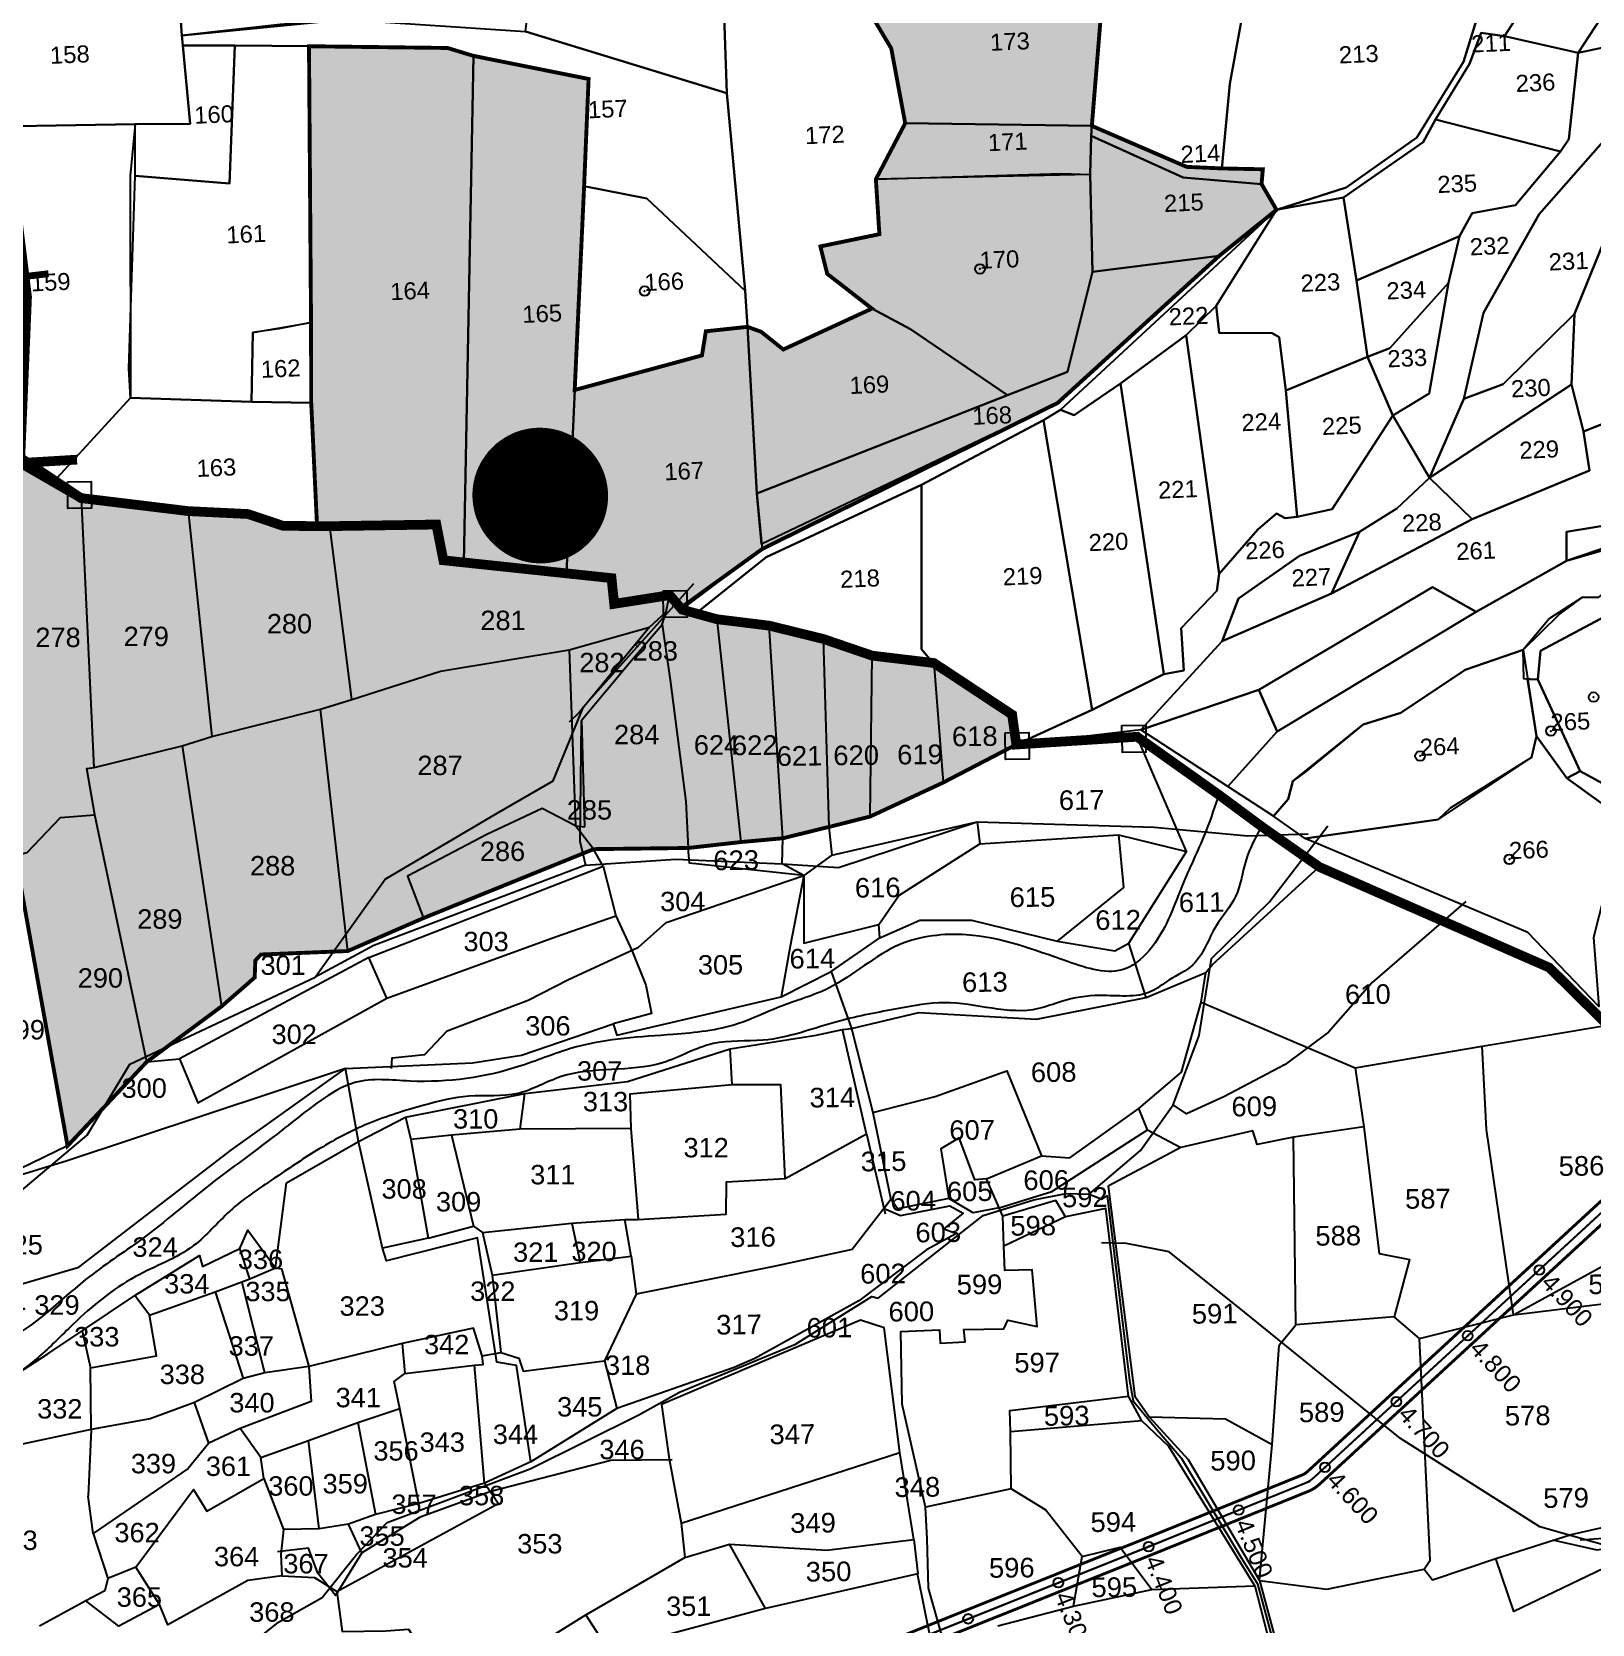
# Model space of a CAD drawing. Header units: inches. Extents: x 204181 to 273365, y 1587708 to 1600456.
# Drawn here: x 216032 to 217638, y 1593183 to 1594822 of the extents above; entities that cross this region are included whole.
import ezdxf
from ezdxf.enums import TextEntityAlignment as Align

# ---------------------------------------------------------------- set-up
doc = ezdxf.new("R2010")
doc.units = ezdxf.units.IN
doc.header["$LTSCALE"] = 15
doc.header["$MEASUREMENT"] = 0
doc.header["$PDMODE"] = 32
doc.header["$PDSIZE"] = 10
doc.linetypes.add('HIDDEN2', pattern=[0.1875, 0.125, -0.0625])
doc.linetypes.add('PHANTOM2', pattern=[1.25, 0.625, -0.125, 0.125, -0.125, 0.125, -0.125])
for name, color, linetype in [('CANAL1', 7, 'Continuous'), ('CSMark', 72, 'Continuous'), ('PLOT', 7, 'Continuous'), ('PLOT NO', 7, 'Continuous'), ('PLOT NOS', 7, 'Continuous'), ('PLOTS NO', 7, 'Continuous'), ('RAOD', 1, 'Continuous'), ('STREAM', 4, 'Continuous'), ('text2', 7, 'Continuous'), ('VILLAGE BOUNDARY STONES', 1, 'Continuous'), ('VILLAGE BOUNDRY', 5, 'Continuous'), ('WUA-16', 3, 'Continuous')]:
    doc.layers.add(name, color=color, linetype=linetype)
doc.styles.add('FONT1', font='Arial')
doc.styles.get("Standard").update_dxf_attribs({"font": 'arial.ttf'})

msp = doc.modelspace()

# ---------------------------------------------------------------- hatches: boundary and pattern name
at = {"layer": 'PLOTS NO', "true_color": 0xafd9aa}
h = msp.add_hatch(dxfattribs=at)
h.set_pattern_fill('ANSI31', color=9)
h.set_pattern_definition([(45, (0, 0), (-0.088388347648, 0.088388347648), [])])
h.paths.add_polyline_path([(215835.6, 1593924), (215842.6, 1594002.8), (215841.5, 1594115.4), (215879, 1594127.7), (215886.7, 1594162.1), (215921.5, 1594228.5), (215958.1, 1594259.1), (215977.4, 1594354.1), (216020.1, 1594378.3), (216082.5, 1594342.2), (216254, 1594325.8), (216290.3, 1594313.6), (216325.1, 1594313.4), (216319.1, 1594440.2), (216318.9, 1594523), (216316.8, 1594807.4), (216459.5, 1594805.6), (216486, 1594797.5), (216604.6, 1594773.7), (216600, 1594663.5), (216590.3, 1594453.5), (216721.3, 1594489.1), (216725.3, 1594513.9), (216768, 1594518.5), (216782.1, 1594513.5), (216805, 1594495.2), (216896.2, 1594537.3), (216850.2, 1594573.1), (216843.2, 1594601.3), (216903.9, 1594613.9), (216900.3, 1594670.5), (216930.5, 1594728.1), (216916.1, 1594805.2), (216874.3, 1594875.3), (216743.2, 1594868.3), (216742.6, 1594902.4), (216739.8, 1594951.8), (216746.5, 1594993.8), (216759.3, 1595073.4), (216767.9, 1595088.1), (216774.1, 1595123.4), (216791.7, 1595143.5), (216796.9, 1595225.4), (217173.5, 1595296.6), (217160.5, 1595323.8), (217172, 1595327.3), (217211, 1595378.3), (217303.8, 1595412.4), (217373.5, 1595504.3), (217389.8, 1595511.5), (217392.2, 1595517.1), (217418.7, 1595538.7), (217525.8, 1595586.6), (217617.8, 1595615.7), (217677.3, 1595619.3), (217795.1, 1595643.4), (217798.6, 1595688.1), (217814.2, 1595698.3), (217931.5, 1595692.7), (217934.6, 1595654.5), (217968.2, 1595651), (217960.8, 1595539.6), (217990.2, 1595537), (218037.6, 1595538.8), (218060.3, 1595537.3), (218080.6, 1595467), (218086.1, 1595441.4), (217982.3, 1595368.9), (217822.1, 1595222), (217715, 1595075.8), (217588.1, 1594899.8), (217548.7, 1594834.9), (217518.4, 1594834.7), (217450.2, 1594845.4), (217465.7, 1594960.2), (217401.9, 1594962.9), (217377.8, 1594862.7), (217327.1, 1594876.9), (217287.8, 1594896.7), (217300.9, 1594955.5), (217147.1, 1594947.9), (217134.2, 1594867.5), (217122.6, 1594725.4), (217220.2, 1594683.2), (217256.5, 1594681.6), (217298.6, 1594680.7), (217297.3, 1594665.5), (217312.7, 1594639), (217253.7, 1594591.6), (217087.3, 1594440.1), (216783.3, 1594289.8), (216699.6, 1594229.3), (216736.7, 1594217.5), (216790.4, 1594210.9), (216896.5, 1594180), (216960.1, 1594172.4), (217040.5, 1594119.3), (217044.9, 1594088.5), (216969.5, 1594049.3), (216894.3, 1594014.3), (216852, 1594003.7), (216804.6, 1593992), (216761.4, 1593988.1), (216707.2, 1593982), (216609.8, 1593980.8), (216434.6, 1593909.8), (216356.7, 1593875.9), (216267.3, 1593872.3), (216261.6, 1593866.2), (216260.9, 1593848.6), (216226.8, 1593818.9), (216149.8, 1593761.8), (216068.3, 1593675.3), (216014.5, 1593974.2), (215929.1, 1593933.3), (215867.8, 1593916.5)])
at = {"layer": 'text2'}
h = msp.add_hatch(dxfattribs=at)
h.set_pattern_fill('ANSI31', color=5)
h.set_pattern_definition([(45, (25691.55956, -18333.64189), (-0.088388347648, 0.088388347648), [])])
edge = h.paths.add_edge_path()
edge.add_arc((216555, 1594345), 69.1, 0, 360)
h.paths.add_polyline_path([(216476.3, 1594313.9), (216633.7, 1594313.9), (216633.7, 1594376), (216476.3, 1594376)], flags=9)

# ---------------------------------------------------------------- linework, layer by layer
at = {"layer": 'CANAL1', "color": 200, "linetype": 'ByBlock', "ltscale": 40, "const_width": 3}
for points in [[(216626.5, 1593050.3), (217180.6, 1593272.3), (217338.6, 1593336.3, 0.090232), (217344.9, 1593340.3), (217724.6, 1593690.3, -0.163126), (217758.8, 1593705.6), (218125.8, 1593741.6, -0.055321), (218134.4, 1593741.5), (218330.6, 1593717.2, 0.171561), (218344.3, 1593720.2), (218544.8, 1593845), (218842.6, 1593972.4), (218894.8, 1593991.9, 0.072044), (218900, 1593994.8), (219275.4, 1594278.1), (219596.6, 1594539.2), (219783.4, 1594671.2, 0.271702), (219792.2, 1594690.6), (219765.1, 1594947), (219725.3, 1595266.8, -0.280153), (219741.9, 1595303.7), (219895.9, 1595409.5)], [(216633.5, 1593033.7), (217187.4, 1593255.7), (217345.3, 1593319.6, 0.090232), (217357.1, 1593327.1), (217736.8, 1593677, -0.163126), (217760.6, 1593687.7), (218127.6, 1593723.7, -0.055321), (218132.2, 1593723.7), (218328.4, 1593699.4, 0.171561), (218353.8, 1593705), (218553.2, 1593829), (218849.4, 1593955.6), (218901.1, 1593975, 0.072044), (218910.9, 1593980.4), (219286.6, 1594263.9), (219607.4, 1594524.8), (219793.8, 1594656.5, 0.271702), (219810.1, 1594692.5), (219782.9, 1594949), (219743.2, 1595269, -0.280153), (219752.1, 1595288.9), (219895.9, 1595387.7)]]:
    msp.add_lwpolyline(points, format="xyb", dxfattribs=at)
at = {"layer": 'CANAL1', "color": 1, "linetype": 'HIDDEN2', "ltscale": 5, "const_width": 2}
msp.add_lwpolyline([(216630, 1593042), (217184, 1593264), (217341.9, 1593328, 0.090232), (217351, 1593333.7), (217730.7, 1593683.6, -0.163126), (217759.7, 1593696.6), (218126.7, 1593732.7, -0.055321), (218133.3, 1593732.6), (218329.5, 1593708.3, 0.171561), (218349, 1593712.6), (218549, 1593837), (218846, 1593964), (218897.9, 1593983.5, 0.072044), (218905.5, 1593987.6), (219281, 1594271), (219602, 1594532), (219788.6, 1594663.8, 0.271702), (219801.1, 1594691.5), (219774, 1594948), (219734.2, 1595267.9, -0.280153), (219747, 1595296.3), (219895.9, 1595398.6)], format="xyb", dxfattribs=at)
at = {"layer": 'CSMark', "linetype": 'Continuous'}
for p in [(217583.1, 1593547.6), (217509.5, 1593479.8), (217436, 1593412), (217362.5, 1593344.3), (217273.7, 1593300.3), (217181, 1593262.8), (217088.2, 1593225.6), (216995.3, 1593188.4)]:
    msp.add_point(p, dxfattribs=at)
at = {"layer": 'PLOT'}
for points in [[(217783, 1595014.3), (217922.8, 1595263.1), (217939.5, 1595194.3), (217904.8, 1595153.4), (217855.4, 1595036.8), (217843.5, 1595008.3), (217849.3, 1594920.8), (217679.7, 1594812.6), (217623.3, 1594800.6), (217651.7, 1594844.1), (217702.1, 1594877.6), (217782.4, 1594906.1), (217809.8, 1594965.4), (217783, 1595014.3)], [(217312.7, 1594639), (217384.4, 1594662.1), (217457.1, 1594713.5), (217505.3, 1594791.3), (217518.4, 1594834.7), (217548.7, 1594834.9), (217588.1, 1594899.8), (217700.4, 1595044.1), (217628.9, 1594944.3), (217547.5, 1594817.6), (217523.5, 1594821.3), (217511.4, 1594789.4), (217476.2, 1594731.8), (217463.8, 1594708.6), (217381.8, 1594651.6), (217312.7, 1594639)], [(217623.3, 1594800.6), (217547.5, 1594817.6), (217628.9, 1594944.3), (217700.4, 1595044.1), (217783, 1595014.3), (217809.8, 1594965.4), (217782.4, 1594906.1), (217702.1, 1594877.6), (217651.7, 1594844.1), (217623.3, 1594800.6)], [(216746.5, 1594993.8), (216739.8, 1594951.8), (216742.6, 1594902.4), (216743.2, 1594868.3), (216746.9, 1594759), (216539.7, 1594822.4), (216550.6, 1594910.8), (216673.1, 1594932.1), (216746.5, 1594993.8)], [(216294.3, 1594989.3), (216294.1, 1594934.9), (216384.4, 1594904.2), (216387.1, 1594867.4), (216354, 1594835), (216287, 1594829.7), (216185.8, 1594818.5), (216183.5, 1594853), (216190.2, 1594988.5), (216294.3, 1594989.3)], [(217287.8, 1594896.7), (217327.1, 1594876.9), (217377.8, 1594862.7), (217401.9, 1594962.9), (217465.7, 1594960.2), (217454.9, 1594891.7), (217450.2, 1594845.4), (217518.4, 1594834.7), (217505.3, 1594791.3), (217457.1, 1594713.5), (217384.4, 1594662.1), (217312.7, 1594639), (217297.3, 1594665.5), (217298.6, 1594680.7), (217256.5, 1594681.6), (217264.5, 1594768.6), (217287.8, 1594896.7)], [(217256.5, 1594681.6), (217220.2, 1594683.2), (217122.6, 1594725.4), (217134.2, 1594867.5), (217147.1, 1594947.9), (217195.3, 1594949.7), (217300.9, 1594955.5), (217287.8, 1594896.7), (217264.5, 1594768.6), (217256.5, 1594681.6)], [(216746.9, 1594759), (216743.2, 1594868.3), (216874.3, 1594875.3), (216916.1, 1594805.2), (216930.5, 1594728.1), (216900.3, 1594670.5), (216903.9, 1594613.9), (216843.2, 1594601.3), (216850.2, 1594573.1), (216896.2, 1594537.3), (216805, 1594495.2), (216782.1, 1594513.5), (216768, 1594518.5), (216765.9, 1594555.7), (216746.9, 1594759)], [(216874.3, 1594875.3), (217134.2, 1594867.5), (217122.6, 1594725.4), (216930.5, 1594728.1), (216916.1, 1594805.2), (216874.3, 1594875.3)], [(216539.7, 1594822.4), (216746.9, 1594759), (216765.9, 1594555.7), (216664.6, 1594650.8), (216600, 1594663.5), (216604.6, 1594773.7), (216486, 1594797.5), (216459.5, 1594805.6), (216316.8, 1594807.4), (216240.4, 1594808), (216187, 1594808.2), (216185.8, 1594818.5), (216354, 1594835), (216539.7, 1594822.4)], [(217605, 1594699), (217476.2, 1594731.8), (217511.4, 1594789.4), (217523.5, 1594821.3), (217547.5, 1594817.6), (217623.3, 1594800.6), (217613.5, 1594711.8), (217605, 1594699)], [(216137.8, 1594674), (216234.9, 1594666), (216240.4, 1594808), (216316.8, 1594807.4), (216318.9, 1594523), (216285.7, 1594516.5), (216258.9, 1594512.7), (216257.5, 1594441.3), (216133, 1594445.4), (216131.5, 1594475.6), (216137.8, 1594674)], [(216187, 1594808.2), (216240.4, 1594808), (216234.9, 1594666), (216137.8, 1594674), (216137.9, 1594727.3), (216194.5, 1594727.6), (216194.5, 1594727.6), (216187, 1594808.2)], [(217470.1, 1594362.9), (217432.4, 1594427.1), (217469.7, 1594450), (217489.7, 1594563.7), (217501, 1594612), (217513.9, 1594635.5), (217558.8, 1594643.7), (217605, 1594699), (217613.5, 1594711.8), (217623.3, 1594800.6), (217679.7, 1594812.6), (217653.7, 1594714.8), (217582.9, 1594634.4), (217525.7, 1594533), (217505.4, 1594444.5), (217470.1, 1594362.9)], [(217394.9, 1594566.3), (217381.8, 1594651.6), (217463.8, 1594708.6), (217476.2, 1594731.8), (217605, 1594699), (217558.8, 1594643.7), (217513.9, 1594635.5), (217501, 1594612), (217394.9, 1594566.3)], [(216930.5, 1594728.1), (217122.6, 1594725.4), (217122, 1594715.1), (217121, 1594675.5), (216900.3, 1594670.5), (216930.5, 1594728.1)], [(217297.3, 1594665.5), (217312.7, 1594639), (217253.7, 1594591.6), (217123.4, 1594575.2), (217121, 1594675.5), (217122, 1594715.1), (217216.7, 1594672.1), (217297.3, 1594665.5)], [(217256.5, 1594681.6), (217298.6, 1594680.7), (217297.3, 1594665.5), (217216.7, 1594672.1), (217122, 1594715.1), (217122.6, 1594725.4), (217220.2, 1594683.2), (217256.5, 1594681.6)], [(217505.4, 1594444.5), (217525.7, 1594533), (217582.9, 1594634.4), (217653.7, 1594714.8), (217677.7, 1594675.4), (217619.5, 1594531.9), (217546, 1594459.5), (217505.4, 1594444.5)], [(216900.3, 1594670.5), (217091.2, 1594676.4), (217121, 1594675.5), (217123.4, 1594575.2), (217097.7, 1594472.1), (217035.7, 1594448.2), (216936, 1594516.2), (216896.2, 1594537.3), (216850.2, 1594573.1), (216843.2, 1594601.3), (216903.9, 1594613.9), (216900.3, 1594670.5)], [(217616.2, 1594459.1), (217619.5, 1594531.9), (217677.7, 1594675.4), (217753.7, 1594668.7), (217742.2, 1594455.6), (217628.5, 1594410.7), (217616.2, 1594459.1)], [(216600, 1594663.5), (216664.6, 1594650.8), (216765.9, 1594555.7), (216768, 1594518.5), (216725.3, 1594513.9), (216721.3, 1594489.1), (216590.3, 1594453.5), (216600, 1594663.5)], [(217250.7, 1594540.1), (217312.7, 1594639), (217381.8, 1594651.6), (217394.9, 1594566.3), (217406.5, 1594487.7), (217322.3, 1594453), (217315.4, 1594507.8), (217308.2, 1594512.1), (217253.7, 1594512.5), (217250.7, 1594540.1)], [(217312.7, 1594639), (217250.7, 1594540.1), (217219.6, 1594509.9), (217152.1, 1594460.2), (217104.5, 1594427.5), (217090.5, 1594433.2), (217312.7, 1594639)], [(217501, 1594612), (217489.7, 1594563.7), (217429.3, 1594496.6), (217406.5, 1594487.7), (217394.9, 1594566.3), (217501, 1594612)], [(217253.7, 1594591.6), (217087.3, 1594440.1), (216782.5, 1594294.9), (216777.6, 1594346.8), (217035.7, 1594448.2), (217097.7, 1594472.1), (217123.4, 1594575.2), (217253.7, 1594591.6)], [(217406.5, 1594487.7), (217429.3, 1594496.6), (217489.7, 1594563.7), (217469.7, 1594450), (217432.4, 1594427.1), (217406.5, 1594487.7)], [(216768, 1594518.5), (216782.1, 1594513.5), (216805, 1594495.2), (216896.2, 1594537.3), (216936, 1594516.2), (217035.7, 1594448.2), (216777.6, 1594346.8), (216768, 1594518.5)], [(217253.7, 1594264.3), (217219.6, 1594509.9), (217250.7, 1594540.1), (217253.7, 1594512.5), (217308.2, 1594512.1), (217315.4, 1594507.8), (217322.3, 1594453), (217333.8, 1594322.9), (217321.7, 1594321.6), (217312.5, 1594326.5), (217293.3, 1594310), (217253.7, 1594264.3)], [(217611.3, 1594277.6), (217611.2, 1594307.4), (217688.4, 1594320), (217721.9, 1594348.6), (217713, 1594381.2), (217715.2, 1594399.7), (217742.2, 1594397.7), (217981.7, 1594467.7), (218134.8, 1594540.9), (218137.6, 1594463.3), (217961.9, 1594449.6), (217868.1, 1594365), (217611.3, 1594277.6)], [(216258.9, 1594512.7), (216318.9, 1594523), (216319.1, 1594440.2), (216257.5, 1594441.3), (216258.9, 1594512.7)], [(217505.4, 1594444.5), (217546, 1594459.5), (217619.5, 1594531.9), (217616.2, 1594459.1), (217470.1, 1594362.9), (217505.4, 1594444.5)], [(217219.6, 1594509.9), (217253.7, 1594264.3), (217251.3, 1594246.8), (217214.6, 1594208.3), (217217.2, 1594164.6), (217196.7, 1594161), (217152.1, 1594460.2), (217219.6, 1594509.9)], [(217333.8, 1594322.9), (217322.3, 1594453), (217406.5, 1594487.7), (217432.4, 1594427.1), (217369.8, 1594330.8), (217333.8, 1594322.9)], [(217072.7, 1594422.6), (217090.5, 1594433.2), (217104.5, 1594427.5), (217152.1, 1594460.2), (217196.7, 1594161), (217123.1, 1594124.2), (217072.7, 1594422.6)], [(217628.5, 1594410.7), (217742.2, 1594455.6), (217715.2, 1594399.7), (217713, 1594381.2), (217721.9, 1594348.6), (217688.4, 1594320), (217611.2, 1594307.4), (217611.3, 1594277.6), (217518.1, 1594225.1), (217473.2, 1594250.5), (217294.4, 1594144.8), (217173.1, 1594103.5), (217256.8, 1594195), (217369.4, 1594244), (217514.2, 1594320.6), (217635, 1594370.5), (217628.5, 1594410.7)], [(217514.2, 1594320.6), (217470.1, 1594362.9), (217616.2, 1594459.1), (217628.5, 1594410.7), (217635, 1594370.5), (217514.2, 1594320.6)], [(216966.7, 1594163), (216947.2, 1594186.6), (216947.1, 1594356), (217072.7, 1594422.6), (217123.1, 1594124.2), (217044.9, 1594088.5), (217041.3, 1594118.8), (216966.7, 1594163)], [(217432.4, 1594427.1), (217470.1, 1594362.9), (217436.5, 1594331.6), (217398.2, 1594307.5), (217336.3, 1594282.7), (217273.4, 1594239), (217256.8, 1594195), (217173.1, 1594103.5), (217044.9, 1594088.5), (217123.1, 1594124.2), (217196.7, 1594161), (217217.2, 1594164.6), (217214.6, 1594208.3), (217251.3, 1594246.8), (217253.7, 1594264.3), (217293.3, 1594310), (217312.5, 1594326.5), (217321.7, 1594321.6), (217333.8, 1594322.9), (217369.8, 1594330.8), (217432.4, 1594427.1)], [(217398.2, 1594307.5), (217436.5, 1594331.6), (217470.1, 1594362.9), (217514.2, 1594320.6), (217369.4, 1594244), (217398.2, 1594307.5)], [(217256.8, 1594195), (217273.4, 1594239), (217336.3, 1594282.7), (217398.2, 1594307.5), (217369.4, 1594244), (217256.8, 1594195), (217256.8, 1594195)], [(217728.5, 1594281.2), (217804.2, 1594271.7), (217868, 1594288.5), (217871.1, 1594234.9), (217814.1, 1594227), (217812.2, 1594220.1), (217771.1, 1594220.2), (217728.2, 1594215.5), (217673.8, 1594219.5), (217650.6, 1594220.2), (217584.4, 1594184.9), (217581.7, 1594155.3), (217567.2, 1594156.1), (217566.4, 1594186), (217603.7, 1594222.2), (217627.2, 1594240), (217644.5, 1594240.2), (217682.8, 1594270), (217728.5, 1594281.2)], [(217518.1, 1594225.1), (217313.4, 1594102), (217294.4, 1594144.8), (217473.2, 1594250.5), (217518.1, 1594225.1), (217518.1, 1594225.1)], [(217673.8, 1594219.5), (217681.5, 1594070.5), (217678.5, 1594054.5), (217647.9, 1594048.6), (217625.4, 1594061.1), (217581.7, 1594155.3), (217584.4, 1594184.9), (217650.6, 1594220.2), (217673.8, 1594219.5)], [(217309.7, 1594014.7), (217324.7, 1594032.2), (217329.5, 1594050.9), (217401.8, 1594109.1), (217440.8, 1594121), (217507, 1594165.5), (217566.4, 1594186), (217580.2, 1594097), (217575.3, 1594075.1), (217491.4, 1594022.9), (217478.9, 1594011.2), (217342.2, 1593991.6), (217309.7, 1594014.7)], [(217313.4, 1594102), (217262.7, 1594045.3), (217173.1, 1594103.5), (217294.4, 1594144.8), (217313.4, 1594102)], [(217580.2, 1594097), (217580.2, 1594097), (217571.1, 1594155.9), (217581.7, 1594155.3), (217625.4, 1594061.1), (217611.5, 1594053.8), (217580.2, 1594097)], [(217342.2, 1593991.6), (217478.9, 1594011.2), (217575.3, 1594075.1), (217580.2, 1594097), (217611.5, 1594053.8), (217652.3, 1594024.3), (217650.3, 1593934.6), (217639, 1593889.8), (217644.3, 1593818.8), (217571.5, 1593895.1), (217342.2, 1593991.6)], [(217611.5, 1594053.8), (217611.5, 1594053.8), (217625.4, 1594061.1), (217647.9, 1594048.6), (217720.7, 1594005.7), (217722.5, 1593999.4), (217652.3, 1594024.3), (217611.5, 1594053.8)]]:
    msp.add_lwpolyline(points, close=True, dxfattribs=at)
for points in [[(215980.2, 1594853), (216004, 1594853.1), (216183.5, 1594853), (216185.8, 1594818.5), (216187, 1594808.2), (216194.5, 1594727.6), (216137.9, 1594727.3), (215995.3, 1594724.7)], [(216325.1, 1594313.4), (216319.1, 1594440.2), (216318.9, 1594523), (216316.8, 1594807.4), (216316.8, 1594807.4)], [(216316.8, 1594807.4), (216406.5, 1594807.1), (216459.5, 1594805.6), (216486, 1594797.5), (216476.3, 1594275.9)], [(216476.3, 1594275.9), (216486, 1594797.5), (216486, 1594797.5)], [(216486, 1594797.5), (216535.8, 1594788.1), (216604.6, 1594773.7), (216600, 1594663.5), (216590.3, 1594453.5), (216581.8, 1594264.8)], [(215995.3, 1594724.7), (216137.9, 1594727.3), (216132.8, 1594673.9), (216133, 1594445.4), (216053.8, 1594358.8)], [(216699.7, 1594228.7), (216699.6, 1594229.3), (216783.3, 1594289.8), (217087.3, 1594440.1), (217253.7, 1594591.6), (217312.7, 1594639), (217090.5, 1594433.2), (217072.7, 1594422.6), (216947.1, 1594356), (216787.3, 1594281.5), (216715.1, 1594223.4)], [(216581.8, 1594264.8), (216590.3, 1594453.5), (216699.6, 1594483.7), (216721.3, 1594489.1), (216725.3, 1594513.9), (216768, 1594518.5), (216777.6, 1594346.8), (216783.3, 1594289.8), (216700.6, 1594227.7)], [(216053.8, 1594358.8), (216133, 1594445.4), (216257.5, 1594441.3), (216319.1, 1594440.2), (216325.1, 1594313.4)], [(216715.1, 1594223.4), (216787.3, 1594281.5), (216947.1, 1594356), (216947.2, 1594186.6), (216958.8, 1594172.5)], [(216095.6, 1594064.7), (216082.5, 1594342.2)], [(216192.6, 1594328.8), (216216.9, 1594096.9)], [(216360.8, 1594134.9), (216338.3, 1594313.3)], [(217644.5, 1594240.2), (217627.2, 1594240), (217593.6, 1594218.1), (217566.4, 1594186), (217507, 1594165.5), (217440.8, 1594121), (217401.8, 1594109.1), (217342.4, 1594060.4), (217329.5, 1594050.9), (217324.7, 1594032.2), (217309.7, 1594014.7), (217262.7, 1594045.3), (217262.7, 1594045.3), (217313.4, 1594102), (217518.1, 1594225.1), (217611.3, 1594277.6), (217683.5, 1594298.5)], [(215811.2, 1593931.2), (215835.6, 1593924), (215867.8, 1593916.5), (215908.5, 1593925.7), (215929.1, 1593933.3), (216014.5, 1593974.2), (216026.8, 1593977.5), (216060.9, 1594013.4), (216096.2, 1594016.1), (216088.3, 1594063.7), (216095.6, 1594064.7), (216186.2, 1594087.3), (216216.9, 1594096.9), (216328.8, 1594124.9), (216360.8, 1594134.9), (216452.3, 1594164.1), (216584.6, 1594186), (216667.4, 1594209.3), (216684.4, 1594225), (216688, 1594242.3)], [(216632.6, 1594233.6), (216630.3, 1594241.7), (216630, 1594241.8)], [(216600.9, 1594003.8), (216597.5, 1594114), (216649.8, 1594176.3), (216680.2, 1594212.1), (216684.4, 1594225)], [(216667.4, 1594209.3), (216595.2, 1594121.9), (216584.7, 1594111.6)], [(216680.2, 1594212.1), (216689, 1594152.2), (216704.8, 1594029.9), (216707.2, 1593982)], [(216736.7, 1594217.5), (216761.4, 1593988.1)], [(216804.6, 1593992), (216790.4, 1594210.9)], [(216846.2, 1594197.2), (216852, 1594003.7)], [(216584.6, 1594186), (216591, 1594004.9), (216556.7, 1594022.7), (216500, 1593995.9), (216418.1, 1593953), (216434.6, 1593909.8)], [(216894.3, 1594014.3), (216896.5, 1594180)], [(216960.1, 1594172.4), (216969.5, 1594049.3)], [(216356.7, 1593875.9), (216328.8, 1594124.9)], [(215882, 1593433.2), (215958, 1593491.5), (216023.9, 1593507.4), (215962.5, 1593516), (216079.9, 1593550.5), (216237, 1593671.4), (216354.5, 1593755.1), (216485, 1593760.8), (216535.5, 1593768.8), (216629.8, 1593800.8), (216633.7, 1593789.2), (216802.8, 1593828.6), (216854.3, 1593854.7), (216904.5, 1593889.4), (216945.4, 1593907.7), (216998.8, 1593907.8), (217086.9, 1593885.9), (217146.3, 1593876), (217160.6, 1593884.1), (217220, 1593978.4), (217169.2, 1594096.5)], [(217044.9, 1594088.5), (216969.5, 1594049.3), (216894.3, 1594014.3), (216866.7, 1594006.2), (216852, 1594003.7), (216855.1, 1593974.7), (216826.1, 1593953.6), (216804, 1593965.8), (216804.6, 1593992), (216761.4, 1593988.1), (216707.2, 1593982), (216609.8, 1593980.8), (216434.6, 1593909.8), (216356.7, 1593875.9), (216267.3, 1593872.3), (216261.6, 1593866.2), (216260.9, 1593848.6), (216226.8, 1593818.9), (216149.8, 1593761.8), (216068.3, 1593675.3), (215982.4, 1593634), (215932, 1593621.3), (215846.9, 1593596.5)], [(216186.2, 1594087.3), (216226.8, 1593818.9)], [(216149.8, 1593761.8), (216096.2, 1594016.1)], [(216619.7, 1593963.4), (216609.8, 1593980.8), (216591, 1594004.9), (216600.9, 1594003.8)], [(216855.1, 1593974.7), (217004.7, 1594009), (217007.4, 1593986.4)], [(216904.5, 1593889.4), (216903.4, 1593903.2), (216923.8, 1593933.2), (217007.4, 1593986.4), (217150, 1593995.4), (217220, 1593978.4)], [(217150, 1593995.4), (217155.1, 1593941.4), (217086.9, 1593885.9)], [(216401.8, 1593755.1), (216402.4, 1593766), (216435.9, 1593769.5), (216458.9, 1593793.8), (216542.5, 1593825.4), (216583.8, 1593846.7), (216655.8, 1593880), (216684.4, 1593905.3), (216826.1, 1593953.6), (216708.6, 1593966.5), (216707.2, 1593982)], [(215979.4, 1593416.8), (216048, 1593461.1), (216083.4, 1593485), (216137.6, 1593521.3), (216204, 1593562.3), (216207.2, 1593551.3), (216245.5, 1593569.6), (216253.8, 1593588.6), (216282.4, 1593549.9), (216293.5, 1593637.2), (216367.9, 1593679.7), (216416.1, 1593705), (216538.8, 1593729.2), (216644.7, 1593741.5), (216750.2, 1593775.1), (216839, 1593789.3), (216865.8, 1593795.1), (216875.2, 1593796.1), (216944.6, 1593812.5), (217065.5, 1593805.9), (217178.6, 1593828), (217240, 1593853.7), (217246.3, 1593861.7), (217356.7, 1593962.5)], [(216068.3, 1593675.3), (216014.5, 1593974.2)], [(216378.4, 1593869.3), (216619.7, 1593963.4), (216632.6, 1593912.3)], [(216826.1, 1593953.6), (216812.2, 1593880.9), (216802.8, 1593828.6)], [(216826.1, 1593953.6), (216826, 1593884), (216903.4, 1593903.2)], [(216545, 1593350.1), (216530.5, 1593449.1), (216510.1, 1593452.7), (216490.3, 1593580.8), (216396.7, 1593557), (216392.5, 1593569.9), (216367.9, 1593679.7), (216354.5, 1593755.1), (216066.9, 1593659.5), (215982.4, 1593634), (215929.1, 1593933.3)], [(216149.8, 1593761.8), (216183.6, 1593764.9), (216202.4, 1593719.5), (216397, 1593827.3), (216571.7, 1593891), (216632.6, 1593912.3), (216649.3, 1593875.6), (216663.6, 1593840.8), (216669.2, 1593811.5), (216629.8, 1593800.8)], [(217178.6, 1593828), (217160.6, 1593884.1)], [(216378.4, 1593869.3), (216183.6, 1593764.9)], [(216397, 1593827.3), (216378.4, 1593869.3)], [(216854.3, 1593854.7), (216875.2, 1593796.1), (216897, 1593709.8), (216915.8, 1593620.2), (216876, 1593568.6), (216795.4, 1593551.2), (216653.4, 1593522.7), (216620.9, 1593454.1), (216633.7, 1593405), (216545, 1593350.1), (216497.4, 1593328), (216429.8, 1593307), (216385.4, 1593295.8), (216357.6, 1593286), (216327.3, 1593281), (216290.5, 1593280.3), (216287.7, 1593254.8), (216288.9, 1593232.7), (216253.7, 1593227.7), (216171.6, 1593182.1), (216163, 1593203.1), (216138.5, 1593241.6), (216109.6, 1593230), (216106.8, 1593217.2), (216087.2, 1593207.1), (216039.4, 1593181)], [(217025.9, 1593181.2), (217103.8, 1593201.4), (217184.3, 1593218.6), (217290.3, 1593222.5), (217202, 1593365.7), (217174.1, 1593392.3), (217160.2, 1593417.8), (217136.9, 1593610.9), (217095.5, 1593602.4), (217085.4, 1593619), (217031.1, 1593602.9), (217027.3, 1593611.5), (217014.2, 1593641.4), (217070.9, 1593665.1), (217099.8, 1593662.9), (217171.1, 1593713.9), (217214.9, 1593751.1), (217235.1, 1593823.2), (217240, 1593853.7)], [(217235.1, 1593823.2), (217393.8, 1593755.7), (217524.5, 1593777.9), (217653.4, 1593799.7)], [(216890.5, 1593687.8), (216865.8, 1593795.1)], [(216806.9, 1593641.7), (216802.5, 1593738), (216752.5, 1593738.1), (216750.2, 1593775.1)], [(217556.7, 1593501.3), (217528.7, 1593692.1), (217524.5, 1593777.9)], [(216897, 1593709.8), (216961.3, 1593726.1), (217035.1, 1593752.7), (217070.9, 1593665.1)], [(217393.8, 1593755.7), (217402.7, 1593694.9), (217330.1, 1593684.2), (217292.9, 1593676.9), (217288.4, 1593690.8), (217214.3, 1593673.5), (217139.5, 1593633.8), (217158.4, 1593485), (217167, 1593417.8), (217181.9, 1593395.9), (217221.9, 1593352.4), (217295.2, 1593227.9), (217328.6, 1593104.4), (217350.6, 1593031.3), (217413.5, 1592949.5), (217497.8, 1592829.9), (217492.3, 1592821.5), (217471.2, 1592764.6), (217470.7, 1592719.3), (217602.5, 1592694), (217698.9, 1592713.5), (217923.5, 1592751.4), (218055.1, 1592777.8)], [(216752.5, 1593738.1), (216646.9, 1593728.4), (216648, 1593693.1), (216655.6, 1593599.6)], [(216534, 1593692.6), (216538.8, 1593729.2)], [(216416.1, 1593705), (216421.8, 1593681.9), (216439.5, 1593580.4), (216392.5, 1593569.9)], [(217179.9, 1593691.9), (217171.1, 1593713.9)], [(216648, 1593693.1), (216534, 1593692.6), (216463.4, 1593686.3), (216421.8, 1593681.9)], [(216439.5, 1593580.4), (216486.2, 1593592.5), (216495.3, 1593586), (216587.2, 1593595.6), (216641.9, 1593599.4), (216655.6, 1593599.6), (216746.1, 1593605.1), (216746.4, 1593638.3), (216806.9, 1593641.7), (216890.5, 1593687.8), (216910, 1593605.3)], [(216463.4, 1593686.3), (216486.2, 1593592.5)], [(217014.2, 1593641.4), (217002.1, 1593640.3), (216986.1, 1593683.5), (216967.1, 1593672.2), (216975.3, 1593621.2)], [(217027.3, 1593611.5), (217081.3, 1593628.4), (217179.9, 1593691.9), (217214.3, 1593673.5)], [(217464.5, 1593239.6), (217470.8, 1593248.9), (217459.8, 1593477.1), (217433.8, 1593499.3), (217332.6, 1593491.2), (217330.1, 1593684.2)], [(217402.7, 1593694.9), (217418.4, 1593564.5), (217449.7, 1593558.2), (217433.8, 1593499.3)], [(216969.3, 1593167.8), (216954.4, 1593219.9), (216953.1, 1593270.9), (216951.5, 1593303.3), (216927.2, 1593409.3), (216925.9, 1593484.1), (216965.7, 1593485.8), (216966.6, 1593472.1), (216992.3, 1593473.6), (216991, 1593486.1), (217032, 1593486.9), (217036.2, 1593495.9), (217066.3, 1593489.3), (217061.3, 1593547.7), (217033.2, 1593547), (217032, 1593571.9), (217031.1, 1593602.9), (217027.3, 1593611.5), (217000.6, 1593606.4), (216975.3, 1593621.2), (216923, 1593610.4), (216915.8, 1593620.2), (216908.7, 1593610.9), (216925.7, 1593603.6), (216976.4, 1593613.7), (216990.1, 1593606), (216970.3, 1593589.9), (216983.3, 1593585), (216952.5, 1593568.3), (216882.8, 1593515.9), (216775.8, 1593456.5), (216754.4, 1593447), (216633.7, 1593405)], [(217095.5, 1593602.4), (217032, 1593571.9)], [(217295.2, 1593227.9), (217364.4, 1593219.1), (217464.5, 1593239.6), (217473.4, 1593228.4), (217538.5, 1593250.4), (217616.1, 1593275.3), (217698.1, 1593293.6), (217697.1, 1593329.9), (217721.8, 1593361.3), (217713.7, 1593390.8), (217653.8, 1593395.5), (217663.7, 1593409.6), (217740.7, 1593455), (217919.9, 1593531.4), (218031.4, 1593579.8), (218090.7, 1593602.3)], [(216495.3, 1593586), (216505.3, 1593542.3), (216514.2, 1593462.5)], [(216587.2, 1593595.6), (216596, 1593555.4)], [(216648.3, 1593561.6), (216641.9, 1593599.4)], [(216152.8, 1593501.1), (216220.3, 1593525.2), (216255.8, 1593538.6), (216245.5, 1593569.6)], [(217556.7, 1593501.3), (217691.6, 1593575.3)], [(216505.3, 1593542.3), (216596, 1593555.4), (216648.3, 1593561.6), (216653.4, 1593522.7)], [(216255.8, 1593538.6), (216282.4, 1593549.9), (216288.5, 1593548.7), (216316.8, 1593448.1), (216318.9, 1593412.3), (216246.1, 1593384.4), (216213.7, 1593369.4), (216199, 1593411.2)], [(216271.5, 1593441.8), (216247.8, 1593535.6)], [(216092.7, 1593383.2), (216091.8, 1593446.8), (216159.7, 1593459), (216152.8, 1593501.1), (216137.6, 1593521.3)], [(216220.3, 1593525.2), (216249.2, 1593435.8)], [(217459.8, 1593477.1), (217556.7, 1593501.3), (217698.7, 1593519), (217740.7, 1593455)], [(216345.3, 1593216.7), (216511.6, 1593307.2), (216497.4, 1593328), (216487.3, 1593449.5), (216496.1, 1593450.4), (216495, 1593459.3), (216486, 1593487.7), (216412.7, 1593471.7), (216316.8, 1593448.1), (216271.5, 1593441.8), (216249.2, 1593435.8), (216199, 1593411.2), (216153.2, 1593394.4), (216092.7, 1593383.2), (216002.3, 1593364.1), (215989.1, 1593366), (215940.1, 1593298.4), (215898.4, 1593293.6), (215892.1, 1593346.3), (215887.1, 1593426.8), (215882, 1593433.2)], [(216288.9, 1593232.7), (216322.4, 1593231), (216345.3, 1593216.7), (216351.1, 1593175.2), (216396, 1593176.2), (216419.2, 1593177.6), (216426.4, 1593166.3), (216563.8, 1593169), (216601.8, 1593192.6), (216703.8, 1593251.6), (216749.6, 1593265.1), (216849.7, 1593259.2), (216939.3, 1593270), (216924.8, 1593359.6), (216908.8, 1593487.9), (216884.4, 1593495.8), (216679.5, 1593409.1), (216687.7, 1593353.1), (216699.8, 1593286.8), (216703.8, 1593251.6)], [(217295.2, 1593227.9), (217308.1, 1593367.6), (217315.4, 1593470.1), (217332.6, 1593491.2)], [(216083.4, 1593485), (216091.8, 1593446.8)], [(216412.7, 1593471.7), (216415.5, 1593441)], [(216495, 1593459.3), (216514.2, 1593462.5), (216532.9, 1593456.9), (216537.4, 1593443.4), (216620.9, 1593454.1)], [(216138.5, 1593241.6), (216198, 1593321.6), (216211.8, 1593299.1), (216270.4, 1593332.9), (216267.4, 1593354.5), (216316.3, 1593372), (216367, 1593390.4), (216410.2, 1593405.1), (216404.5, 1593432.8), (216415.5, 1593441), (216487.3, 1593449.5)], [(216429.8, 1593307), (216410.2, 1593405.1)], [(217039.5, 1593322.3), (217038.8, 1593380.8), (217038.1, 1593402.8), (217160.2, 1593417.8)], [(216367, 1593390.4), (216385.4, 1593295.8)], [(217174.1, 1593392.3), (217038.8, 1593380.8)], [(217308.1, 1593367.6), (217260.1, 1593394), (217181.9, 1593395.9)], [(216092.7, 1593383.2), (216089.4, 1593314.7)], [(216267.4, 1593354.5), (216246.1, 1593384.4)], [(216327.3, 1593281), (216316.3, 1593372)], [(218083.9, 1593380.5), (217995.3, 1593339.1), (217896.6, 1593310.1), (217829.8, 1593293.8), (217755.3, 1593252.8), (217657.7, 1593244.3), (217658.2, 1593261.5), (217642.9, 1593259.2), (217597, 1593269.4)], [(216213.7, 1593369.4), (216192.3, 1593343), (216094.6, 1593276.2), (216089.4, 1593314.7)], [(216699.8, 1593286.8), (216924.8, 1593359.6)], [(216690.7, 1593352.1), (216627.4, 1593351.3), (216504.1, 1593319.4), (216431.3, 1593293.2), (216371.1, 1593256.3), (216344.2, 1593212.5), (216325.8, 1593235.3), (216316.2, 1593261.1), (216284.4, 1593257.3)], [(216270.4, 1593332.9), (216290.5, 1593280.3)], [(217103.8, 1593201.4), (217112.8, 1593252.6), (217074.8, 1593300.6), (217039.5, 1593322.3), (216951.5, 1593303.3)], [(216094.6, 1593276.2), (216109.6, 1593230)], [(216371.1, 1593256.3), (216357.6, 1593286)], [(216939.3, 1593270), (216943.6, 1593234.6), (216786.7, 1593199.2), (216749.6, 1593265.1)], [(217112.8, 1593252.6), (217151.6, 1593262.2), (217184.3, 1593218.6)], [(217657.7, 1593244.3), (217557, 1593196), (217538.5, 1593250.4)], [(216957.5, 1593163.3), (216943, 1593234.7)], [(216163, 1593203.1), (216121, 1593180.7), (216087.2, 1593207.1)], [(217290.3, 1593222.5), (217321.4, 1593102.3), (217341.7, 1593035.9), (217409.5, 1592944.1), (217492.3, 1592821.5), (217447.6, 1592823.2), (217445.5, 1592831.1), (217331.8, 1592833.7), (217319.9, 1592886.7), (217258.1, 1592887.7), (217252.4, 1592924.9), (217145.3, 1592907.8), (217136, 1592742.9)], [(216786.7, 1593199.2), (216625.6, 1593155.8), (216601.8, 1593192.6)]]:
    msp.add_lwpolyline(points, dxfattribs=at)
at = {"layer": 'PLOTS NO', "color": 7}
for p in [(217007.4, 1594578.2), (216662.3, 1594555.3), (217639, 1594137.3), (217595.1, 1594102.4), (217460.5, 1594076.7), (217552.4, 1593970.4)]:
    msp.add_point(p, dxfattribs=at)
at = {"layer": 'RAOD'}
for points in [[(215904.1, 1593504), (215965.7, 1593583.2), (216088.5, 1593686.3), (216132.4, 1593759.5), (216323.2, 1593849.1), (216395.2, 1593949.8), (216510.4, 1594018), (216568.1, 1594051.2), (216599.4, 1594127.3), (216713, 1594254.4)], [(216596.9, 1594113), (216595.6, 1593989.1), (216601.3, 1593964.2), (216383.4, 1593881.5), (216323.2, 1593849.1)], [(216195.9, 1593113.2), (216285.5, 1593185), (216330.4, 1593210.2), (216365.7, 1593254.8), (216397.2, 1593287.5), (216479.6, 1593318.5), (216544.6, 1593342.7), (216656.3, 1593398.4), (216698.2, 1593421.9), (216817.5, 1593471.2), (216896, 1593520.4), (216902.8, 1593518.5), (217010.6, 1593603.7), (217063, 1593619.7), (217095.8, 1593626.3), (217119.9, 1593625.5), (217172.6, 1593670.6), (217206.3, 1593717.7), (217232.9, 1593788.9), (217245.7, 1593868.3), (217305.4, 1593926.5), (217365.4, 1594004.8)], [(216601.3, 1593964.2), (216694.3, 1593970.5), (216804, 1593965.8), (216861.8, 1593961.9), (217004.7, 1594009), (217186.6, 1594003.5), (217283.2, 1593994.5), (217345.3, 1593996.6)], [(217507.7, 1593926.8), (217411.2, 1593843.6), (217366.2, 1593792.5), (217321.7, 1593759.2), (217258.3, 1593725.8), (217220, 1593708.2), (217206.3, 1593717.7)], [(217119.9, 1593625.5), (217133.3, 1593620.4), (217138.2, 1593623.8), (217151.1, 1593519.3), (217161.3, 1593433.9), (217165.2, 1593412.8), (217189.8, 1593382.9), (217214.4, 1593354.1), (217276.7, 1593251), (217293.2, 1593224.6), (217321.1, 1593119.8), (217345.3, 1593036.7), (217365.8, 1593008.1), (217496.6, 1592824.6)], [(218133.9, 1593179.8), (217946.4, 1593221.3), (217812.3, 1593241.5), (217752.2, 1593254.3), (217664.8, 1593260), (217583.8, 1593283.1), (217440.3, 1593373.9), (217279.8, 1593504.1), (217202.1, 1593566.2), (217158.3, 1593574.7), (217132.6, 1593575.5)], [(217625.2, 1593269.7), (217771.9, 1593280.4), (217908.6, 1593329.5), (218032.6, 1593356.1), (218135.3, 1593387.6)]]:
    msp.add_lwpolyline(points, dxfattribs=at)
at = {"layer": 'STREAM'}
for points in [[(217253.7, 1594038.6), (217240.3, 1594000.1), (217216.9, 1593946.4), (217184.9, 1593880.6), (217157, 1593857.6), (217098.4, 1593864.8), (216993.3, 1593892.6), (216925.1, 1593882.6), (216852.1, 1593837.9), (216801.1, 1593818.4), (216758, 1593800.9), (216691.7, 1593790), (216592, 1593777.2), (216535, 1593757.7), (216420.8, 1593742), (216364, 1593740.5), (216328.1, 1593721.4), (216280.6, 1593684.9), (216215.2, 1593635.7), (216144.6, 1593579.3), (216086.9, 1593537.6), (216042.2, 1593499.8), (215991.8, 1593469.7), (215913.6, 1593446.7), (215863.7, 1593403.5), (215808.5, 1593350.8), (215721.8, 1593302.7), (215670.7, 1593282.1), (215552.1, 1593246.1), (215474.1, 1593210.7), (215434.5, 1593158.1), (215429, 1593116.5), (215398.8, 1593061.3), (215358.6, 1592978.5), (215319.8, 1592899.7), (215304.7, 1592807.1), (215288.5, 1592734.1), (215253.6, 1592678.2), (215223.3, 1592628.6), (215187.2, 1592594.5), (215158.4, 1592528.9), (215125.6, 1592493.5), (215033, 1592477.2), (214983.2, 1592472.5), (214938.4, 1592473.2), (214858.6, 1592468.1), (214789.5, 1592461.8), (214695.2, 1592458.8), (214624.9, 1592474.2), (214540.2, 1592498.1), (214450.8, 1592532.5), (214383.3, 1592570.7), (214307.4, 1592585), (214241.6, 1592575.5), (214124.3, 1592561.2), (214082.6, 1592577.8), (214030.5, 1592575.3), (213989.8, 1592577.2), (213973.1, 1592589.9), (213922, 1592575)], [(217297.2, 1594004.2), (217281.4, 1593969.9), (217270.5, 1593931.9), (217250.6, 1593901.9), (217226.5, 1593861.7), (217202, 1593846), (217183.3, 1593834.2), (217131.3, 1593830.1), (217091.2, 1593823.9), (217067.8, 1593816.6), (216971, 1593822.7), (216923.6, 1593816.7), (216862.7, 1593803.8), (216784.2, 1593784.1), (216732.8, 1593780.6), (216680.7, 1593760.9), (216576.4, 1593746.6), (216531.8, 1593729.3), (216481.5, 1593726.4), (216435.3, 1593717.2), (216378.3, 1593698.3), (216324, 1593670.2), (216280.6, 1593641.6), (216235.3, 1593608.1), (216198, 1593572.6), (216138.2, 1593540.7), (216074, 1593491.6), (216037.9, 1593457.4), (215976.3, 1593419.3), (215946.1, 1593406.8), (215877.5, 1593353.9), (215852.8, 1593333.6), (215787.9, 1593297), (215717.5, 1593272.9), (215633.2, 1593228.8), (215564.3, 1593190.5), (215517, 1593162.2), (215468.3, 1593090.4), (215417.7, 1593023.7), (215404.1, 1592993.4), (215354.6, 1592904.1), (215332.6, 1592841.8), (215343.2, 1592808.2), (215331.4, 1592751.6), (215313.4, 1592705.1), (215301.2, 1592674.2), (215262.9, 1592618.7), (215239.1, 1592562.5), (215198, 1592507.4), (215130.9, 1592458.2), (215096.7, 1592453.7), (215038.9, 1592447), (214999.5, 1592446.1), (214947.3, 1592436.2), (214912.3, 1592428), (214846.5, 1592415.1), (214767.8, 1592409.1), (214718.7, 1592412.7), (214662.5, 1592387.1), (214641, 1592361.4), (214637.3, 1592327.1), (214614.5, 1592291.7), (214573.9, 1592269), (214555.6, 1592258.1), (214547.6, 1592240.1), (214538.1, 1592161.5), (214542.6, 1592089.3), (214556.6, 1592040.9), (214572.8, 1592010), (214592.5, 1591983.4), (214624.5, 1591948.7), (214624.2, 1591931.6), (214610.5, 1591912), (214604.8, 1591889.7), (214603.7, 1591864.2)]]:
    msp.add_spline(points, degree=3, dxfattribs=at)
at = {"layer": 'text2', "color": 0, "linetype": 'Continuous'}
msp.add_lwpolyline([(216630, 1593042), (217184, 1593264), (217347, 1593330), (217743, 1593695), (218130, 1593733), (218340, 1593707), (218549, 1593837), (218846, 1593964), (218902, 1593985), (219281, 1594271), (219602, 1594532), (219803, 1594674), (219774, 1594948), (219732, 1595286), (219895.9, 1595398.6)], dxfattribs=at)
at = {"layer": 'VILLAGE BOUNDARY STONES'}
for points in [[(216068.2, 1594359), (216092.6, 1594359.3), (216092.9, 1594331.7), (216068.5, 1594331.4)], [(216681.4, 1594246.9), (216705.8, 1594247.2), (216706.1, 1594219.6), (216681.7, 1594219.3)], [(217153.6, 1594108), (217178, 1594108.3), (217178.3, 1594080.7), (217154, 1594080.4)], [(217033.4, 1594100.6), (217057.8, 1594100.9), (217058.1, 1594073.3), (217033.7, 1594073)]]:
    msp.add_lwpolyline(points, close=True, dxfattribs=at)
at = {"layer": 'VILLAGE BOUNDRY', "color": 5, "linetype": 'HIDDEN2', "ltscale": 20, "const_width": 10}
msp.add_lwpolyline([(217653.4, 1593799.7), (217593.5, 1593858.8), (217356.7, 1593962.5), (217298.2, 1594003.5), (217253.4, 1594036.7), (217169.2, 1594096.5), (217044.9, 1594088.5), (217040.5, 1594119.3), (216960.1, 1594172.4), (216896.5, 1594180), (216846.2, 1594197.2), (216790.4, 1594210.9), (216736.7, 1594217.5), (216700.8, 1594227.4), (216688, 1594242.3), (216630.9, 1594233.3), (216628.2, 1594259.8), (216455.1, 1594278.2), (216447.9, 1594315), (216338.3, 1594313.3), (216290.3, 1594313.6), (216254, 1594325.8), (216192.6, 1594328.8), (216082.1, 1594342.2), (216019.6, 1594383.7), (216026.6, 1594549.3), (215991.2, 1594836.3)], dxfattribs=at)
at = {"layer": 'VILLAGE BOUNDRY', "linetype": 'HIDDEN2', "ltscale": 20, "const_width": 7}
msp.add_lwpolyline([(216015.2, 1594569.3), (216048.7, 1594573.2)], dxfattribs=at)
at = {"layer": 'VILLAGE BOUNDRY', "color": 5, "linetype": 'HIDDEN2', "ltscale": 20}
msp.add_lwpolyline([(216020.1, 1594378.3, 10, 10, 0), (216078, 1594381.8, 10, 10, 0), (216020.1, 1594378.3, 10, 10, 0), (216082.5, 1594342.2, 10, 10, 0), (216192.6, 1594328.8, 10, 10, 0), (216254, 1594325.8, 10, 10, 0), (216290.3, 1594313.6, 10, 10, 0), (216338.3, 1594313.3, 10, 10, 0), (216447.9, 1594315, 10, 10, 0), (216455.1, 1594278.2, 10, 10, 0), (216628.2, 1594259.8, 10, 10, 0), (216630.9, 1594233.3, 10, 10, 0), (216688, 1594242.3, 10, 10, 0), (216700.8, 1594227.4, 10, 10, 0), (216736.7, 1594217.5, 10, 10, 0), (216790.4, 1594210.9, 10, 10, 0), (216846.2, 1594197.2, 10, 10, 0), (216896.5, 1594180, 10, 10, 0), (216960.1, 1594172.4, 10, 10, 0), (217040.5, 1594119.3, 10, 10, 0), (217044.9, 1594088.5, 10, 10, 0), (217169.2, 1594096.5, 10, 10, 0), (217253.4, 1594036.7, 10, 10, 0), (217298.2, 1594003.5, 10, 10, 0), (217356.7, 1593962.5, 10, 10, 0), (217593.5, 1593858.8, 10, 10, 0), (217653.4, 1593799.7, 10, 10, 0)], format="xyseb", dxfattribs=at)
at = {"layer": 'VILLAGE BOUNDRY', "linetype": 'PHANTOM2', "ltscale": 5, "const_width": 8.77}
for points in [[(216632.6, 1594233.6), (216630.3, 1594241.7), (216630, 1594241.8)], [(217044.9, 1594088.5), (217044.9, 1594088.5), (217041.3, 1594118.8), (217040.5, 1594119.3)]]:
    msp.add_lwpolyline(points, dxfattribs=at)
at = {"layer": 'WUA-16', "color": 17, "const_width": 4}
for points in [[(217134.2, 1594867.5), (217122.6, 1594725.4), (217220.2, 1594683.2), (217256.5, 1594681.6), (217298.6, 1594680.7), (217297.3, 1594665.5), (217312.7, 1594639), (217253.7, 1594591.6), (217087.3, 1594440.1), (216783.3, 1594289.8), (216699.6, 1594229.3), (216736.7, 1594217.5), (216790.4, 1594210.9), (216896.5, 1594180), (216960.1, 1594172.4), (217040.5, 1594119.3), (217044.9, 1594088.5), (216969.5, 1594049.3), (216894.3, 1594014.3), (216852, 1594003.7), (216804.6, 1593992), (216761.4, 1593988.1), (216707.2, 1593982), (216609.8, 1593980.8), (216434.6, 1593909.8), (216356.7, 1593875.9), (216267.3, 1593872.3), (216261.6, 1593866.2), (216260.9, 1593848.6), (216226.8, 1593818.9), (216149.8, 1593761.8), (216068.3, 1593675.3), (216014.5, 1593974.2)], [(216020.1, 1594378.3), (216082.5, 1594342.2), (216254, 1594325.8), (216290.3, 1594313.6), (216325.1, 1594313.4), (216319.1, 1594440.2), (216318.9, 1594523), (216316.8, 1594807.4), (216459.5, 1594805.6), (216486, 1594797.5), (216604.6, 1594773.7), (216600, 1594663.5), (216590.3, 1594453.5), (216721.3, 1594489.1), (216725.3, 1594513.9), (216768, 1594518.5), (216782.1, 1594513.5), (216805, 1594495.2), (216896.2, 1594537.3), (216850.2, 1594573.1), (216843.2, 1594601.3), (216903.9, 1594613.9), (216900.3, 1594670.5), (216930.5, 1594728.1), (216916.1, 1594805.2), (216874.3, 1594875.3)]]:
    msp.add_lwpolyline(points, dxfattribs=at)

# ---------------------------------------------------------------- texts
at = {"layer": 'CSMark', "color": 1, "linetype": 'Continuous', "style": 'FONT1'}
for s, rotation, p in [('4.900', 312.6673, (217590.5, 1593539.5)), ('4.800', 312.6673, (217517, 1593471.7)), ('4.700', 312.6673, (217443.4, 1593403.9)), ('4.600', 312.6673, (217369.9, 1593336.2)), ('4.500', 292.0434, (217277.8, 1593290.1)), ('4.400', 291.8371, (217185.1, 1593252.6)), ('4.300', 291.8371, (217092.3, 1593215.4))]:
    msp.add_text(s, height=18, rotation=rotation, dxfattribs=at).set_placement(p, align=Align.MIDDLE_LEFT)
at = {"layer": 'PLOT NO'}
for s, p in [('622', (216775.6, 1594087.8)), ('618', (217002.1, 1594097)), ('621', (216821.7, 1594076.8)), ('620', (216880, 1594077.5)), ('619', (216945.7, 1594078.3)), ('617', (217112.1, 1594031.4)), ('623', (216756.5, 1593969.4)), ('616', (216902.2, 1593941.2)), ('615', (217061.5, 1593931.5)), ('611', (217235.6, 1593926.2)), ('612', (217149.6, 1593907.9)), ('614', (216834.9, 1593868.2)), ('613', (217012.5, 1593844)), ('610', (217406.7, 1593831.4)), ('608', (217083.3, 1593751.3)), ('314', (216855.5, 1593725.2)), ('609', (217289.8, 1593716)), ('607', (216999.4, 1593691.7)), ('315', (216908.2, 1593659.4)), ('606', (217075.6, 1593640.1)), ('586', (217626.6, 1593654.7)), ('605', (216996.9, 1593628.5)), ('592', (217115.4, 1593622.4)), ('604', (216938.7, 1593618.8)), ('587', (217468.5, 1593620.9)), ('598', (217062.2, 1593593.2)), ('316', (216773.8, 1593581.5)), ('603', (216964.5, 1593586.3)), ('588', (217376.2, 1593582.9)), ('602', (216907.6, 1593543.8)), ('599', (217007, 1593532.7)), ('585', (217657.2, 1593533)), ('317', (216759.4, 1593491.4)), ('600', (216936.8, 1593504.8)), ('591', (217249, 1593502.6)), ('601', (216852.4, 1593488.2)), ('597', (217066.3, 1593452.2)), ('593', (217096.7, 1593397.5)), ('589', (217359.2, 1593401.1)), ('578', (217571.2, 1593397.7)), ('347', (216814.3, 1593378.5)), ('590', (217268, 1593351.3)), ('348', (216943, 1593324.1)), ('579', (217610.7, 1593312.9)), ('349', (216835.6, 1593287.2)), ('594', (217144.7, 1593288.1)), ('350', (216851.6, 1593237.1)), ('596', (217040.2, 1593241)), ('595', (217145.7, 1593221))]:
    msp.add_text(s, height=20.19, rotation=0.6654, dxfattribs=at).set_placement(p, align=Align.MIDDLE_CENTER)
at = {"layer": 'PLOT NOS'}
for s, p in [('280', (216296.7, 1594212.9)), ('281', (216516.5, 1594216.3)), ('278', (216058.5, 1594198.8)), ('279', (216149.3, 1594199.8)), ('283', (216673.3, 1594184.9)), ('282', (216618.3, 1594172.9)), ('284', (216654.1, 1594098.8)), ('624', (216736.2, 1594088.1)), ('287', (216451.7, 1594067)), ('285', (216605.5, 1594021.2)), ('286', (216516, 1593978.6)), ('288', (216279.4, 1593963.7)), ('304', (216701.5, 1593926.9)), ('289', (216163.3, 1593908.9)), ('303', (216499.1, 1593885.7)), ('301', (216290.2, 1593861.4)), ('305', (216740.4, 1593861.7)), ('290', (216102.1, 1593848.2)), ('299', (216021.7, 1593794.9)), ('302', (216301.6, 1593790.2)), ('306', (216562.7, 1593798.9)), ('307', (216616, 1593752.5)), ('300', (216147.2, 1593734.8)), ('313', (216622, 1593720.9)), ('310', (216488.4, 1593703.1)), ('312', (216725.6, 1593673.5)), ('311', (216567.8, 1593645.7)), ('308', (216414.7, 1593631)), ('309', (216470.8, 1593617.8)), ('325', (216019.6, 1593573.5)), ('324', (216158.4, 1593571.1)), ('336', (216266.9, 1593558.5)), ('321', (216550.2, 1593565.9)), ('320', (216610.2, 1593566.6)), ('334', (216191, 1593533.3)), ('335', (216274.6, 1593525.4)), ('322', (216506, 1593525.7)), ('329', (216057.4, 1593511.5)), ('323', (216371.6, 1593510.4)), ('319', (216592.2, 1593505.7)), ('333', (216098.4, 1593478.8)), ('337', (216257.4, 1593469.3)), ('342', (216458.5, 1593470.8)), ('318', (216644.8, 1593449.5)), ('338', (216186.4, 1593440.1)), ('340', (216258.1, 1593410.9)), ('341', (216367.5, 1593416.2)), ('332', (216060.3, 1593404.6)), ('345', (216595.5, 1593406.7)), ('344', (216529.3, 1593378.4)), ('356', (216406.4, 1593361.3)), ('343', (216454, 1593370.3)), ('346', (216639, 1593362.7)), ('339', (216156.7, 1593348.2)), ('361', (216233.9, 1593345.5)), ('359', (216354.1, 1593327.5)), ('360', (216298.2, 1593325.2)), ('358', (216494.5, 1593315.3)), ('357', (216424.9, 1593306.4)), ('363', (216014.2, 1593269.3)), ('362', (216139.8, 1593277.2)), ('355', (216392, 1593273.6)), ('353', (216554.4, 1593265.7)), ('364', (216242.3, 1593252.5)), ('354', (216415.8, 1593251.2)), ('367', (216313.7, 1593245.2)), ('365', (216142.2, 1593210.8)), ('351', (216707.7, 1593201.4)), ('368', (216278.6, 1593195.4))]:
    msp.add_text(s, height=20, dxfattribs=at).set_placement(p, align=Align.MIDDLE_CENTER)
at = {"layer": 'PLOTS NO', "color": 7}
for s, p in [('173', (217018.2, 1594802.6)), ('211', (217513.5, 1594800.9)), ('158', (216050.6, 1594789.2)), ('213', (217377.3, 1594789.6)), ('236', (217559.2, 1594760.2)), ('157', (216604.3, 1594733.1)), ('160', (216199, 1594727.5)), ('172', (216827.7, 1594706.5)), ('171', (217015.9, 1594699.3)), ('214', (217214.3, 1594687.2)), ('235', (217478.6, 1594656.2)), ('215', (217197.2, 1594636.7)), ('161', (216232.1, 1594604.3)), ('232', (217512, 1594592)), ('170', (217007.4, 1594578.2)), ('231', (217593.2, 1594576.4)), ('159', (216030.9, 1594554.9)), ('166', (216662.3, 1594555.3)), ('223', (217337.8, 1594554.5)), ('164', (216400.8, 1594545.9)), ('234', (217426.2, 1594546.6)), ('165', (216536.8, 1594522.5)), ('222', (217202.1, 1594519.9)), ('162', (216267.6, 1594465.9)), ('233', (217427.2, 1594476.7)), ('169', (216873.6, 1594449.3)), ('230', (217554.4, 1594445.8)), ('168', (216999.9, 1594417.6)), ('224', (217276.9, 1594411)), ('225', (217359.8, 1594407.1)), ('229', (217563, 1594382.5)), ('163', (216201.4, 1594363.9)), ('167', (216682.9, 1594360.4)), ('221', (217191.1, 1594341.5)), ('228', (217442.2, 1594307.3)), ('220', (217119.7, 1594287.5)), ('226', (217280.7, 1594279)), ('261', (217498, 1594278.3)), ('218', (216863.9, 1594249.7)), ('219', (217031.3, 1594252.2)), ('227', (217328.5, 1594251)), ('265', (217595.1, 1594102.4)), ('264', (217460.5, 1594076.7)), ('266', (217552.4, 1593970.4))]:
    msp.add_text(s, height=17.55, rotation=2.5251, dxfattribs=at).set_placement(p)
at = {"layer": 'PLOTS NO', "color": 1}
msp.add_text('TC9', height=40, dxfattribs=at).set_placement((216555, 1594345), align=Align.MIDDLE_CENTER)

doc.saveas('drawing.dxf')
